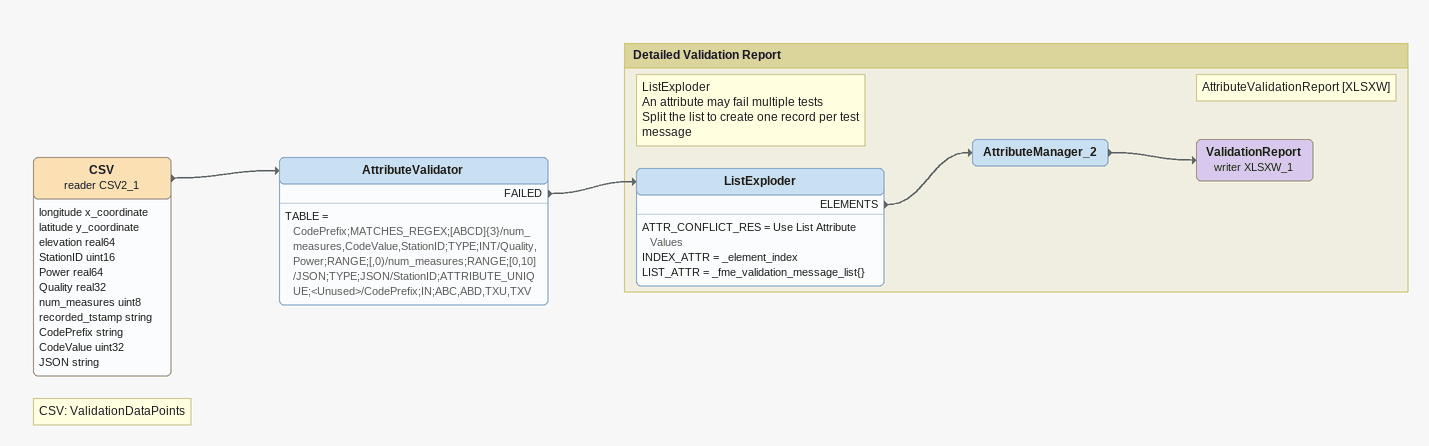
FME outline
Note: CSV: ValidationDataPoints
CSV (reader CSV2_1)
    attributes: longitude x_coordinate, latitude y_coordinate, elevation real64, StationID uint16, Power real64, Quality real32, num_measures uint8, recorded_tstamp string, CodePrefix string, CodeValue uint32, JSON string
    -> AttributeValidator
AttributeValidator
    TABLE = CodePrefix;MATCHES_REGEX;[ABCD]{3}/num_measures,CodeValue,StationID;TYPE;INT/Quality,Power;RANGE;[,0)/num_measures;RANGE;[0,10]/JSON;TYPE;JSON/StationID;ATTRIBUTE_UNIQUE;<Unused>/CodePrefix;IN;ABC,ABD,TXU,TXV
    FAILED -> ListExploder

Bookmark: Detailed Validation Report
Note: ListExploder / An attribute may fail multiple tests / Split the list to create one record per test message
ListExploder
    ATTR_CONFLICT_RES = Use List Attribute Values
    INDEX_ATTR = _element_index
    LIST_ATTR = _fme_validation_message_list{}
    ELEMENTS -> AttributeManager_2
AttributeManager_2
    -> ValidationReport (writer XLSXW_1)
Note: AttributeValidationReport [XLSXW]
ValidationReport (writer XLSXW_1)
